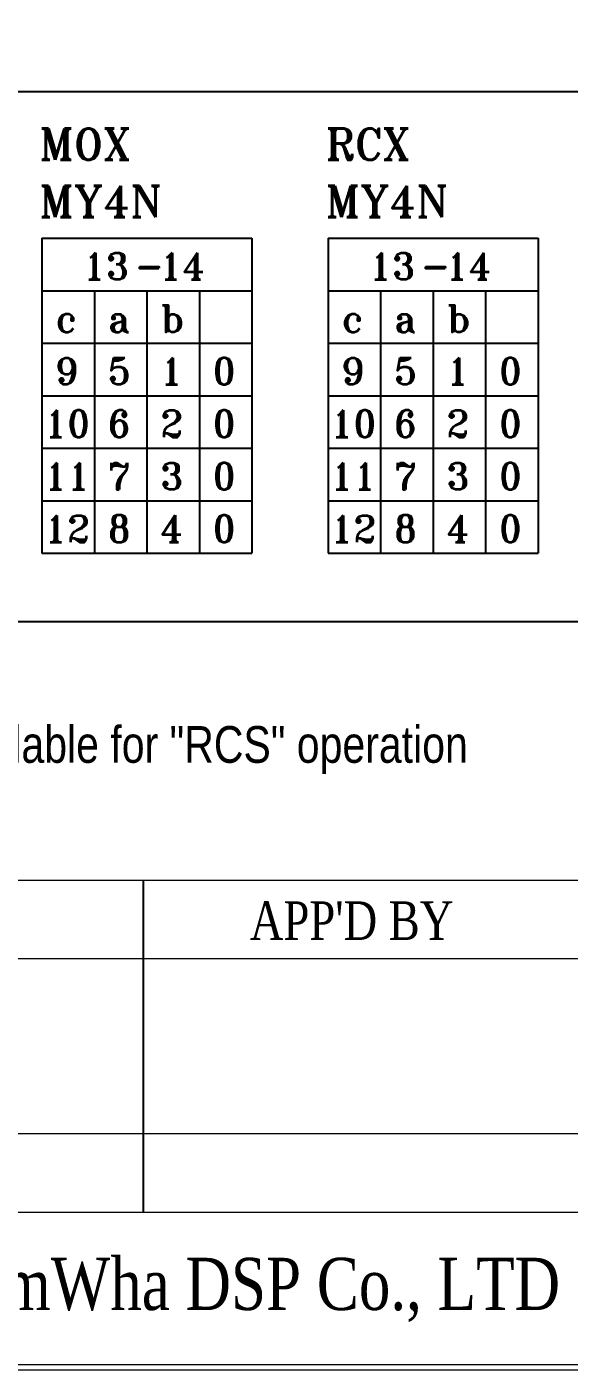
# Model space of a CAD drawing. Header units: millimetres. Extents: x 107 to 2900, y 85 to 3996.
# Drawn here: x 1544.6 to 1611.6, y 1945.9 to 2111.7 of the extents above; entities that cross this region are included whole.
import ezdxf
from ezdxf.enums import TextEntityAlignment as Align

# ---------------------------------------------------------------- set-up
doc = ezdxf.new("R2010")
doc.units = ezdxf.units.MM
doc.layers.add('40', color=4, linetype='Continuous')
doc.layers.add('70', color=7, linetype='Continuous')
doc.styles.add('SS', font='batang.ttc', dxfattribs={"width": 0.8})
doc.styles.add('STYLE2', font='romant.shx')
doc.styles.add('굴림체', font='arial.ttf')

msp = doc.modelspace()

# ---------------------------------------------------------------- linework, layer by layer
for p, q in [((1546.469, 2085.598), (1572.389, 2085.598)), ((1546.469, 2085.598), (1546.469, 2046.718)), ((1572.389, 2085.598), (1572.389, 2046.718)), ((1581.814, 2085.598), (1607.734, 2085.598)), ((1581.814, 2085.598), (1581.814, 2046.718)), ((1607.734, 2085.598), (1607.734, 2046.718)), ((1546.469, 2079.118), (1572.389, 2079.118)), ((1552.949, 2079.118), (1552.949, 2046.718)), ((1559.429, 2079.118), (1559.429, 2046.718)), ((1565.909, 2079.118), (1565.909, 2046.718)), ((1581.814, 2079.118), (1607.734, 2079.118)), ((1588.294, 2079.118), (1588.294, 2046.718)), ((1594.774, 2079.118), (1594.774, 2046.718)), ((1601.254, 2079.118), (1601.254, 2046.718)), ((1546.469, 2072.638), (1572.389, 2072.638)), ((1581.814, 2072.638), (1607.734, 2072.638)), ((1546.469, 2066.158), (1572.389, 2066.158)), ((1581.814, 2066.158), (1607.734, 2066.158)), ((1546.469, 2059.678), (1572.389, 2059.678)), ((1581.814, 2059.678), (1607.734, 2059.678)), ((1546.469, 2053.198), (1572.389, 2053.198)), ((1581.814, 2053.198), (1607.734, 2053.198)), ((1546.469, 2046.718), (1572.389, 2046.718)), ((1581.814, 2046.718), (1607.734, 2046.718))]:
    msp.add_line(p, q)
at = {"color": 3}
msp.add_lwpolyline([(1499.802, 2103.698), (1712.995, 2103.698), (1712.995, 2038.247), (1499.802, 2038.247)], close=True, dxfattribs=at)
at = {"layer": '40', "color": 0}
msp.add_line((1559.007, 1965.35), (1559.007, 2006.39), dxfattribs=at)
at = {"layer": '40', "color": 0, "lineweight": 13}
for p, q in [((1775.007, 1996.67), (1451.007, 1996.67)), ((1774.575, 1975.07), (1451.007, 1975.07)), ((1774.575, 1965.35), (1451.007, 1965.35))]:
    msp.add_line(p, q, dxfattribs=at)
at = {"layer": '70', "color": 0, "lineweight": 13}
msp.add_line((954.207, 2006.39), (1775.007, 2006.39), dxfattribs=at)
for points in [[(1775.007, 1945.91), (954.207, 1945.91), (954.207, 2529.11), (1775.007, 2529.11)], [(1774.359, 1946.558), (954.855, 1946.558), (954.855, 2528.462), (1774.359, 2528.462)]]:
    msp.add_lwpolyline(points, close=True, dxfattribs=at)

# ---------------------------------------------------------------- texts
at = {"style": 'STYLE2'}
for s, p in [('MOX', (1546.126, 2095.281)), ('RCX', (1581.472, 2095.281)), ('MY4N', (1546.126, 2088.223)), ('MY4N', (1581.472, 2088.223))]:
    msp.add_text(s, height=3.8532, dxfattribs=at).set_placement(p)
at = {"color": 0, "style": 'STYLE2'}
for s, height, p in [('13', 3.2947, (1551.548, 2080.512)), ('14', 3.2947, (1560.982, 2080.512)), ('13', 3.2947, (1586.893, 2080.512)), ('14', 3.2947, (1596.327, 2080.512)), ('-', 3.295, (1557.938, 2080.512)), ('-', 3.295, (1593.283, 2080.512)), ('b', 3.295, (1561.083, 2074.032)), ('b', 3.295, (1596.428, 2074.032)), ('c', 3.295, (1548.123, 2074.032)), ('a', 3.295, (1554.603, 2074.032)), ('c', 3.295, (1583.468, 2074.032)), ('a', 3.295, (1589.948, 2074.032)), ('9', 3.295, (1548.123, 2067.552)), ('5', 3.295, (1554.603, 2067.552)), ('1', 3.295, (1561.083, 2067.552)), ('0', 3.295, (1567.563, 2067.552)), ('9', 3.295, (1583.468, 2067.552)), ('5', 3.295, (1589.948, 2067.552)), ('1', 3.295, (1596.428, 2067.552)), ('0', 3.295, (1602.908, 2067.552)), ('10', 3.2947, (1546.767, 2061.072)), ('6', 3.295, (1554.603, 2061.072)), ('2', 3.295, (1561.083, 2061.072)), ('0', 3.295, (1567.563, 2061.072)), ('10', 3.2947, (1582.112, 2061.072)), ('6', 3.295, (1589.948, 2061.072)), ('2', 3.295, (1596.428, 2061.072)), ('0', 3.295, (1602.908, 2061.072)), ('11', 3.2947, (1546.767, 2054.592)), ('7', 3.295, (1554.603, 2054.592)), ('3', 3.295, (1561.083, 2054.592)), ('0', 3.295, (1567.563, 2054.592)), ('11', 3.2947, (1582.112, 2054.592)), ('7', 3.295, (1589.948, 2054.592)), ('3', 3.295, (1596.428, 2054.592)), ('0', 3.295, (1602.908, 2054.592)), ('12', 3.2947, (1546.767, 2048.112)), ('8', 3.295, (1554.603, 2048.112)), ('4', 3.295, (1561.083, 2048.112)), ('0', 3.295, (1567.563, 2048.112)), ('12', 3.2947, (1582.112, 2048.112)), ('8', 3.295, (1589.948, 2048.112)), ('4', 3.295, (1596.428, 2048.112)), ('0', 3.295, (1602.908, 2048.112))]:
    msp.add_text(s, height=height, dxfattribs=at).set_placement(p)
at = {"color": 1, "style": '굴림체', "width": 0.8}
msp.add_text('4.Instant turn-over function("tover" mode) is not available for "RCS" operation', height=4.53341, dxfattribs=at).set_placement((1426.021, 2020.864))
at = {"color": 0, "style": 'SS', "width": 0.8}
msp.add_text('SamWha DSP Co., LTD', height=6.4395, dxfattribs=at).set_placement((1533.732, 1953.337))
at = {"layer": '40', "color": 0, "style": 'SS', "width": 0.8}
msp.add_text("APP'D BY", height=4.752, dxfattribs=at).set_placement((1584.719, 1999.013), align=Align.CENTER)

doc.saveas('drawing.dxf')
